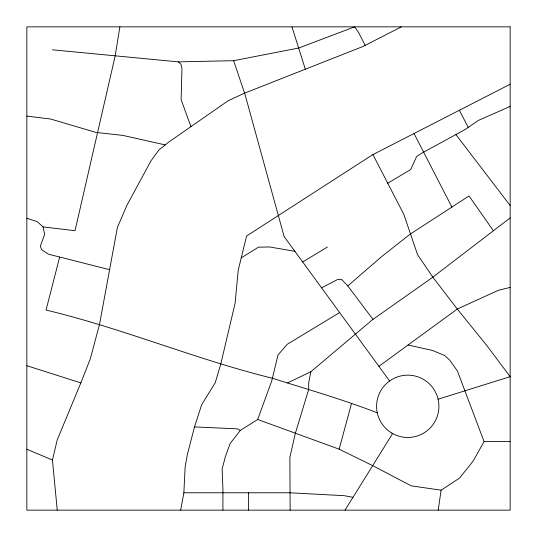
<?xml version="1.0" encoding="UTF-8"?>
<svg xmlns="http://www.w3.org/2000/svg" width="537" height="537" viewBox="0 0 537 537"><rect width="100%" height="100%" fill="white"/><g stroke="black" fill="none" stroke-linecap="round" stroke-linejoin="round"><path stroke-width="0.81" d="M180.66 510.15L183.869 492.785L185.144 466.895L187.326 454.718L194.501 426.902L201.677 404.703L215.263 382.659L220.774 364.073L235.092 303.237L238.22 270.218L246.57 236.032L372.577 154.763L510.15 84.249M438.199 510.15L441.099 490.18L459.578 478.084L473.043 461.202L484.072 441.568L457.41 370.98L449.852 360.293L444.623 355.467L432.54 350.486L408.086 344.996M119.899 26.85L115.086 56.338L75.032 230.702L43.094 226.909L37.181 221.62L26.85 218.297M510.15 217.915L432.043 277.763L372.47 319.73L310.869 371.732L308.688 382.753L308.688 389.479L295.363 433.218L289.879 457.376L290.134 510.15M57.237 510.15L52.451 460.008L57.237 439.87L80.852 382.901L90.317 358.797L99.506 324.455L117.381 227.493L127.034 205.067L151.051 160.738L158.939 149.937L168.39 142.325L228.252 100.667L244.583 93.163L362.945 46.504L401.354 26.85M59.661 257.042L46.054 310.057C122.812 328.382 195.777 359.407 272.393 378.249C307.479 389.338 342.942 399.521 377.283 412.799M441.099 490.18L411.208 485.844L372.678 465.639L339.156 449.18L351.513 403.495M222.915 510.15L222.915 488.838L222.13 469.11L225.258 456.994L230.138 443.515L240.301 430.426L257.686 419.484L271.756 380.894L277.985 354.991L287.221 344.318L339.632 312.554M345.009 510.15L392.621 433.547M372.973 319.374L347.775 285.906L381.867 256.424L410.275 234.045L469.029 195.978L493.396 230.749M378.907 366.308L457.282 309.043L498.296 290.329L510.15 287.423M241.234 257.867L258.465 247.168L269.634 246.966L294.9 251.329M302.7 262.009L327.402 247.033M387.674 183.265L410.724 169.524L416.625 156.509L422.364 152.864L465.512 129.303L478.467 120.355L510.15 106.44M321.582 287.845L337.934 279.341L341.552 279.341L347.775 285.906M287.517 382.928L310.869 371.732M438.098 399.206L510.15 376.679L487.314 346.17L457.282 309.043L432.842 277.146L417.531 254.632L403.831 214.37L372.92 154.589M52.317 49.8L178.318 61.869L233.649 60.688L298.646 48.035L354.642 26.85L358.656 32.636L365.167 45.37M484.072 441.568L510.15 441.568M183.869 492.785L289.879 492.785L344.23 495.685L352.977 497.322M194.501 426.902L237.361 428.848L240.301 430.426M26.85 116.106L50.545 119.013L95.915 132.404L122.939 135.418L165.195 144.903M109.447 269.641L48.498 254.216L41.745 249.752L40.295 246.221L44.652 234.494L43.094 226.909M26.85 365.71L80.852 382.901M257.686 419.484L339.156 449.18M26.85 449.254L52.451 460.008M178.318 61.869L181.016 64.259L181.949 68.823L181.123 99.66L190.95 126.625M510.15 205.53L455.893 134.552M389.62 380.975L284.133 236.589L245.04 94.519L233.649 60.688M459.33 110.132L468.23 127.423M414.014 133.445L451.912 207.107M291.967 26.85L305.325 69.219M248.611 492.785L248.611 510.15M510.15 26.85L26.85 26.85L26.85 510.15L510.15 510.15L510.15 26.85M391.742 433.037A31.159 31.159 0 0 0 438.91 406.818A31.159 31.159 0 0 0 392.621 379.075A31.159 31.159 0 0 0 391.742 433.037"/></g></svg>
